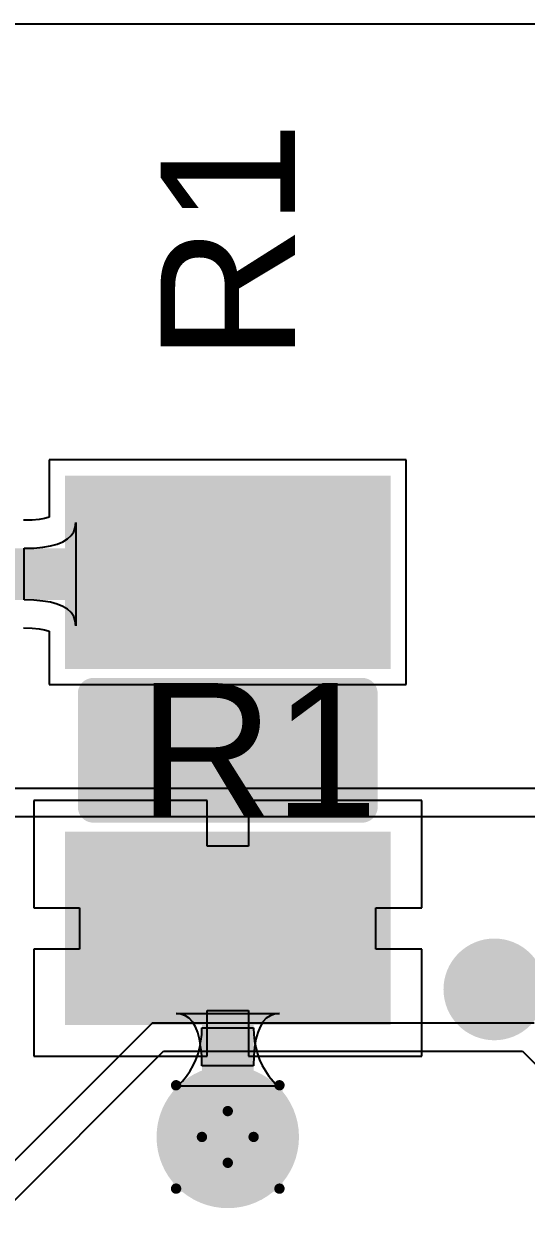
# Model space of a CAD drawing. Header units: inches. Extents: x 0.88 to 8.93, y 2.74 to 7.33.
# Drawn here: x 1.8532 to 1.9505, y 3.174 to 3.4034 of the extents above; entities that cross this region are included whole.
import ezdxf

# ---------------------------------------------------------------- set-up
doc = ezdxf.new("R2010")
doc.units = ezdxf.units.IN
doc.header["$MEASUREMENT"] = 0
for name, color, linetype in [('Bottom Layer', 5, 'Continuous'), ('Drill Drawing', 1, 'Continuous'), ('Mechanical 12', 56, 'Continuous'), ('Top Layer', 1, 'Continuous'), ('Top Overlay', 2, 'Continuous'), ('Top Paste', 8, 'Continuous'), ('Top Solder', 216, 'Continuous'), ('Via Holes', 16, 'Continuous')]:
    doc.layers.add(name, color=color, linetype=linetype)
doc.styles.add('Arial', font='', dxfattribs={"height": 0.2})
doc.styles.get('Arial').set_extended_font_data('Arial')

# ---------------------------------------------------------------- blocks, each defined once
blk = doc.blocks.new('R0805_17')
at = {"layer": 'Top Layer'}
for points in [[(0.02952755000000001, 0.05118109999999999), (0.02952754999999999, 0.01771649999999999), (-0.02952755000000001, 0.01771650000000001), (-0.02952754999999999, 0.05118110000000001)], [(0.02952765000000001, -0.01771650000000001), (0.02952765, -0.05118110000000001), (-0.02952745000000001, -0.05118109999999999), (-0.02952744999999999, -0.01771649999999999)]]:
    blk.add_hatch(color=1, dxfattribs=at).paths.add_polyline_path(points)
at = {"layer": 'Top Overlay'}
blk.add_hatch(color=2, dxfattribs=at).paths.add_polyline_path([(-0.0260024, -0.0090192), (0.0259976, -0.0090192), (0.0259976, 0.0099808), (-0.0260024, 0.0099808)])
at = {"layer": 'Top Paste'}
for points in [[(0.02952755000000001, 0.05118109999999999), (0.02952754999999999, 0.01771649999999999), (-0.02952755000000001, 0.01771650000000001), (-0.02952754999999999, 0.05118110000000001)], [(0.02952765000000001, -0.01771650000000001), (0.02952765, -0.05118110000000001), (-0.02952745000000001, -0.05118109999999999), (-0.02952744999999999, -0.01771649999999999)]]:
    blk.add_hatch(color=8, dxfattribs=at).paths.add_polyline_path(points)
at = {"layer": 'Top Solder'}
for points in [[(0.03149605, 0.0531496), (0.03149604999999999, 0.01574799999999999), (-0.03149605, 0.01574800000000001), (-0.03149604999999999, 0.0531496)], [(0.03149615000000001, -0.01574800000000001), (0.03149614999999999, -0.0531496), (-0.03149595000000001, -0.0531496), (-0.03149594999999999, -0.01574799999999999)]]:
    blk.add_hatch(color=216, dxfattribs=at).paths.add_polyline_path(points)
at = {"layer": 'Top Overlay'}
for points in [[(-0.0260001, 0.011, 0.006, 0.006, 0), (0.026, 0.0110001, 0.006, 0.006, 0)], [(-0.0260001, -0.0110001, 0.006, 0.006, 0), (-0.0260001, 0.011, 0.006, 0.006, 0)], [(0.026, 0.0110001, 0.006, 0.006, 0), (0.0260001, -0.011, 0.006, 0.006, 0)], [(-0.0260001, -0.0110001, 0.006, 0.006, 0), (0.0260001, -0.011, 0.006, 0.006, 0)]]:
    blk.add_lwpolyline(points, format="xyseb", dxfattribs=at)
for points in [[(-0.0275001, 0.011, 0.003, 0.003, 1), (-0.0245001, 0.011, 0.003, 0.003, 1)], [(-0.0275001, 0.011, 0.003, 0.003, 1), (-0.0245001, 0.011, 0.003, 0.003, 1)], [(0.0245, 0.0110001, 0.003, 0.003, 1), (0.0275, 0.0110001, 0.003, 0.003, 1)], [(0.0245, 0.0110001, 0.003, 0.003, 1), (0.0275, 0.0110001, 0.003, 0.003, 1)], [(-0.0275001, -0.0110001, 0.003, 0.003, 1), (-0.0245001, -0.0110001, 0.003, 0.003, 1)], [(-0.0275001, -0.0110001, 0.003, 0.003, 1), (-0.0245001, -0.0110001, 0.003, 0.003, 1)], [(0.0245001, -0.011, 0.003, 0.003, 1), (0.0275001, -0.011, 0.003, 0.003, 1)], [(0.0245001, -0.011, 0.003, 0.003, 1), (0.0275001, -0.011, 0.003, 0.003, 1)]]:
    blk.add_lwpolyline(points, format="xyseb", close=True, dxfattribs=at)
at = {"layer": 'Mechanical 12', "style": 'Arial'}
blk.add_text('R1', height=0.026, rotation=360, dxfattribs=at).set_placement((-0.0173277, -0.0129958))
blk = doc.blocks.new('QFN50P500X500X80_HS_29N_CP2102N_18')
at = {"layer": 'Top Overlay'}
for points in [[(-0.1249999, 0.0984252, 0.0098425, 0.0098425, 1), (-0.1348425, 0.0984252, 0.0098425, 0.0098425, 1)], [(-0.1373031, 0.0984252, 0.0049212, 0.0049212, 1), (-0.1323819, 0.0984252, 0.0049212, 0.0049212, 1)], [(-0.1274605, 0.0984252, 0.0049212, 0.0049212, 1), (-0.1225393, 0.0984252, 0.0049212, 0.0049212, 1)]]:
    blk.add_lwpolyline(points, format="xyseb", close=True, dxfattribs=at)

msp = doc.modelspace()

# ---------------------------------------------------------------- hatches: boundary and pattern name
at = {"layer": 'Bottom Layer'}
h = msp.add_hatch(color=5, dxfattribs=at)
edge = h.paths.add_edge_path()
edge.add_arc((1.8927165, 3.1879922), 0.0137795, 0, 360)
at = {"layer": 'Top Layer'}
h = msp.add_hatch(color=1, dxfattribs=at)
edge = h.paths.add_edge_path()
edge.add_arc((1.8927165, 3.1879922), 0.0137795, 0, 360)
at = {"layer": 'Via Holes'}
h = msp.add_hatch(color=7, dxfattribs=at)
edge = h.paths.add_edge_path()
edge.add_arc((1.8927165, 3.1879922), 0.007874, 0, 360)

# ---------------------------------------------------------------- linework, layer by layer
at = {"layer": 'Bottom Layer'}
for p, q in [((1.0944474, 3.4033559), (2.4020027, 3.4033559)), ((2.0547734, 3.2554115), (1.6430002, 3.2554119)), ((1.643, 3.2499999), (2.0678574, 3.2499995)), ((1.878064, 3.21), (1.8430639, 3.1749999)), ((1.9519627, 3.21), (1.878064, 3.21)), ((1.8468908, 3.171173), (1.8803058, 3.204588)), ((1.8803058, 3.204588), (1.949721, 3.204588)), ((1.949721, 3.204588), (1.9761358, 3.1781731))]:
    msp.add_line(p, q, dxfattribs=at)
at = {"layer": 'Drill Drawing'}
for points in [[(1.8827165, 3.1979922, 0.002, 0.002, 0), (1.8927165, 3.1929922, 0.002, 0.002, 0)], [(1.8827165, 3.1979922, 0.002, 0.002, 0), (1.8877165, 3.1879922, 0.002, 0.002, 0)], [(1.8927165, 3.1929922, 0.002, 0.002, 0), (1.9027165, 3.1979922, 0.002, 0.002, 0)], [(1.8977165, 3.1879922, 0.002, 0.002, 0), (1.9027165, 3.1979922, 0.002, 0.002, 0)], [(1.8827165, 3.1779922, 0.002, 0.002, 0), (1.8877165, 3.1879922, 0.002, 0.002, 0)], [(1.8977165, 3.1879922, 0.002, 0.002, 0), (1.9027165, 3.1779922, 0.002, 0.002, 0)], [(1.8827165, 3.1779922, 0.002, 0.002, 0), (1.8927165, 3.1829922, 0.002, 0.002, 0)], [(1.8927165, 3.1829922, 0.002, 0.002, 0), (1.9027165, 3.1779922, 0.002, 0.002, 0)]]:
    msp.add_lwpolyline(points, format="xyseb", dxfattribs=at)
for points in [[(1.8822165, 3.1979922, 0.001, 0.001, 1), (1.8832165, 3.1979922, 0.001, 0.001, 1)], [(1.8822165, 3.1979922, 0.001, 0.001, 1), (1.8832165, 3.1979922, 0.001, 0.001, 1)], [(1.9022165, 3.1979922, 0.001, 0.001, 1), (1.9032165, 3.1979922, 0.001, 0.001, 1)], [(1.9022165, 3.1979922, 0.001, 0.001, 1), (1.9032165, 3.1979922, 0.001, 0.001, 1)], [(1.8922165, 3.1929922, 0.001, 0.001, 1), (1.8932165, 3.1929922, 0.001, 0.001, 1)], [(1.8922165, 3.1929922, 0.001, 0.001, 1), (1.8932165, 3.1929922, 0.001, 0.001, 1)], [(1.8872165, 3.1879922, 0.001, 0.001, 1), (1.8882165, 3.1879922, 0.001, 0.001, 1)], [(1.8872165, 3.1879922, 0.001, 0.001, 1), (1.8882165, 3.1879922, 0.001, 0.001, 1)], [(1.8972165, 3.1879922, 0.001, 0.001, 1), (1.8982165, 3.1879922, 0.001, 0.001, 1)], [(1.8972165, 3.1879922, 0.001, 0.001, 1), (1.8982165, 3.1879922, 0.001, 0.001, 1)], [(1.8922165, 3.1829922, 0.001, 0.001, 1), (1.8932165, 3.1829922, 0.001, 0.001, 1)], [(1.8922165, 3.1829922, 0.001, 0.001, 1), (1.8932165, 3.1829922, 0.001, 0.001, 1)], [(1.8822165, 3.1779922, 0.001, 0.001, 1), (1.8832165, 3.1779922, 0.001, 0.001, 1)], [(1.8822165, 3.1779922, 0.001, 0.001, 1), (1.8832165, 3.1779922, 0.001, 0.001, 1)], [(1.9022165, 3.1779922, 0.001, 0.001, 1), (1.9032165, 3.1779922, 0.001, 0.001, 1)], [(1.9022165, 3.1779922, 0.001, 0.001, 1), (1.9032165, 3.1779922, 0.001, 0.001, 1)]]:
    msp.add_lwpolyline(points, format="xyseb", close=True, dxfattribs=at)
at = {"layer": 'Top Layer'}
for p, q in [((1.0944474, 3.4033559), (3.2839149, 3.4033559)), ((1.927244, 3.3189764), (1.858189, 3.3189764)), ((1.858189, 3.3189764), (1.858189, 3.3079211)), ((1.927244, 3.2755118), (1.927244, 3.3189764)), ((1.8562255, 3.3074445), (1.8548985, 3.3073274)), ((1.8572583, 3.3076166), (1.8562255, 3.3074445)), ((1.8579738, 3.3078092), (1.8572583, 3.3076166)), ((1.8581723, 3.3078905), (1.8579738, 3.3078092)), ((1.858189, 3.3079211), (1.8581723, 3.3078905)), ((1.8548985, 3.3073274), (1.8531666, 3.3072818)), ((1.862909, 3.3050717), (1.863209, 3.3059217)), ((1.863209, 3.3059217), (1.863309, 3.3068717)), ((1.863309, 3.3068717), (1.863309, 3.2868717)), ((1.859709, 3.3026717), (1.860809, 3.3031217)), ((1.860809, 3.3031217), (1.861709, 3.3036717)), ((1.861709, 3.3036717), (1.862409, 3.3043217)), ((1.862409, 3.3043217), (1.862909, 3.3050717)), ((1.853309, 3.3018717), (1.855209, 3.3019217)), ((1.853309, 3.2918717), (1.853309, 3.3018717)), ((1.855209, 3.3019217), (1.856909, 3.3020717)), ((1.856909, 3.3020717), (1.858409, 3.3023217)), ((1.858409, 3.3023217), (1.859709, 3.3026717)), ((1.855209, 3.2918217), (1.853309, 3.2918717)), ((1.856909, 3.2916717), (1.855209, 3.2918217)), ((1.858409, 3.2914217), (1.856909, 3.2916717)), ((1.859709, 3.2910717), (1.858409, 3.2914217)), ((1.860809, 3.2906217), (1.859709, 3.2910717)), ((1.861709, 3.2900717), (1.860809, 3.2906217)), ((1.862409, 3.2894217), (1.861709, 3.2900717)), ((1.862909, 3.2886717), (1.862409, 3.2894217)), ((1.863209, 3.2878217), (1.862909, 3.2886717)), ((1.863309, 3.2868717), (1.863209, 3.2878217)), ((1.8531666, 3.2864616), (1.8548985, 3.286416)), ((1.8548985, 3.286416), (1.8562255, 3.2862989)), ((1.8562255, 3.2862989), (1.8572583, 3.2861268)), ((1.8572583, 3.2861268), (1.8579737, 3.2859342)), ((1.8579737, 3.2859342), (1.8581723, 3.2858529)), ((1.8581723, 3.2858529), (1.858189, 3.2858222)), ((1.858189, 3.2858222), (1.858189, 3.2755118)), ((1.858189, 3.2755118), (1.927244, 3.2755118)), ((1.8887166, 3.2530788), (1.8551891, 3.2530788)), ((1.8551891, 3.2530788), (1.8551891, 3.2323465)), ((1.8887166, 3.2442177), (1.8887166, 3.2530788)), ((1.9302441, 3.2530788), (1.8967166, 3.2530788)), ((1.8967166, 3.2530788), (1.8967166, 3.2442177)), ((1.9302441, 3.2323465), (1.9302441, 3.2530788)), ((1.8967166, 3.2442177), (1.8887166, 3.2442177)), ((1.8551891, 3.2323465), (1.8640501, 3.2323465)), ((1.8640501, 3.2323465), (1.8640501, 3.2243465)), ((1.9213831, 3.2243465), (1.9213831, 3.2323465)), ((1.9213831, 3.2323465), (1.9302441, 3.2323465)), ((1.8640501, 3.2243465), (1.8551891, 3.2243465)), ((1.8551891, 3.2243465), (1.8551891, 3.2036142)), ((1.9302441, 3.2243465), (1.9213831, 3.2243465)), ((1.9302441, 3.2036142), (1.9302441, 3.2243465)), ((1.8836665, 3.211753), (1.8827165, 3.2118542)), ((1.8827165, 3.2118542), (1.9027165, 3.2118542)), ((1.8845165, 3.2114494), (1.8836665, 3.211753)), ((1.8852665, 3.2109434), (1.8845165, 3.2114494)), ((1.8887166, 3.2036142), (1.8887166, 3.2124753)), ((1.8887166, 3.2124753), (1.8967166, 3.2124753)), ((1.8967166, 3.2124753), (1.8967166, 3.2036142)), ((1.9009165, 3.2114494), (1.9001665, 3.2109434)), ((1.9017665, 3.211753), (1.9009165, 3.2114494)), ((1.9027165, 3.2118542), (1.9017665, 3.211753)), ((1.8859165, 3.210235), (1.8852665, 3.2109434)), ((1.8864665, 3.2093242), (1.8859165, 3.210235)), ((1.8869165, 3.208211), (1.8864665, 3.2093242)), ((1.88767, 3.2077792), (1.8877165, 3.2091003)), ((1.8877165, 3.2091003), (1.8977165, 3.2091003)), ((1.8977165, 3.2091003), (1.897763, 3.2077792)), ((1.8989665, 3.2093242), (1.8985165, 3.208211)), ((1.8995165, 3.210235), (1.8989665, 3.2093242)), ((1.9001665, 3.2109434), (1.8995165, 3.210235)), ((1.8872665, 3.2068954), (1.8869165, 3.208211)), ((1.8875165, 3.2053774), (1.8872665, 3.2068954)), ((1.8872984, 3.2052664), (1.8875307, 3.2065012)), ((1.8875307, 3.2065012), (1.88767, 3.2077792)), ((1.897763, 3.2077792), (1.8979023, 3.2065012)), ((1.8979023, 3.2065012), (1.8981346, 3.2052664)), ((1.8981665, 3.2068954), (1.8979165, 3.2053774)), ((1.8985165, 3.208211), (1.8981665, 3.2068954)), ((1.8869732, 3.2040749), (1.8872984, 3.2052664)), ((1.8876665, 3.203657), (1.8875165, 3.2053774)), ((1.8979165, 3.2053774), (1.8977665, 3.203657)), ((1.8981346, 3.2052664), (1.8984598, 3.2040749)), ((1.8551891, 3.2036142), (1.8887166, 3.2036142)), ((1.8860441, 3.2018213), (1.8865551, 3.2029265)), ((1.8865551, 3.2029265), (1.8869732, 3.2040749)), ((1.8877165, 3.2017342), (1.8876665, 3.203657)), ((1.8967166, 3.2036142), (1.9302441, 3.2036142)), ((1.8977665, 3.203657), (1.8977165, 3.2017342)), ((1.8984598, 3.2040749), (1.8988779, 3.2029265)), ((1.8988779, 3.2029265), (1.8993889, 3.2018213)), ((1.8839535, 3.1987651), (1.8847433, 3.1997406)), ((1.8847433, 3.1997406), (1.8854401, 3.2007594)), ((1.8854401, 3.2007594), (1.8860441, 3.2018213)), ((1.8977165, 3.2017342), (1.8877165, 3.2017342)), ((1.8993889, 3.2018213), (1.8999929, 3.2007594)), ((1.8999929, 3.2007594), (1.9006897, 3.1997406)), ((1.9006897, 3.1997406), (1.9014795, 3.1987651)), ((1.8830708, 3.1978328), (1.8839535, 3.1987651)), ((1.9023622, 3.1978328), (1.8830708, 3.1978328)), ((1.9014795, 3.1987651), (1.9023622, 3.1978328))]:
    msp.add_line(p, q, dxfattribs=at)
for points in [[(1.8120687, 3.2968717, 0.01, 0.01, 0), (1.8923441, 3.2968717, 0.01, 0.01, 0)], [(1.8923441, 3.2968717, 0.01, 0.01, 0), (1.8927165, 3.2972441, 0.01, 0.01, 0)], [(1.8927165, 3.2283463, 0.01, 0.01, 0), (1.8927166, 3.2283465, 0.01, 0.01, 0)], [(1.8927165, 3.1879922, 0.01, 0.01, 0), (1.8927165, 3.2283463, 0.01, 0.01, 0)]]:
    msp.add_lwpolyline(points, format="xyseb", dxfattribs=at)
for points in [[(1.8898441, 3.2968717, 0.005, 0.005, 1), (1.8948441, 3.2968717, 0.005, 0.005, 1)], [(1.8898441, 3.2968717, 0.005, 0.005, 1), (1.8948441, 3.2968717, 0.005, 0.005, 1)], [(1.8902165, 3.2972441, 0.005, 0.005, 1), (1.8952165, 3.2972441, 0.005, 0.005, 1)], [(1.8902165, 3.2283463, 0.005, 0.005, 1), (1.8952165, 3.2283463, 0.005, 0.005, 1)], [(1.8902165, 3.2283463, 0.005, 0.005, 1), (1.8952165, 3.2283463, 0.005, 0.005, 1)], [(1.8902166, 3.2283465, 0.005, 0.005, 1), (1.8952166, 3.2283465, 0.005, 0.005, 1)], [(1.8902165, 3.1879922, 0.005, 0.005, 1), (1.8952165, 3.1879922, 0.005, 0.005, 1)]]:
    msp.add_lwpolyline(points, format="xyseb", close=True, dxfattribs=at)

# ---------------------------------------------------------------- block references
for name, p in [('R0805_17', (1.8927165, 3.2627953)), ('QFN50P500X500X80_HS_29N_CP2102N_18', (2.0742126, 3.1181104))]:
    msp.add_blockref(name, p)

# ---------------------------------------------------------------- texts
at = {"layer": 'Top Overlay', "style": 'Arial'}
msp.add_text('R1', height=0.026, rotation=90, dxfattribs=at).set_placement((1.9057122, 3.3379872))

doc.saveas('drawing.dxf')
